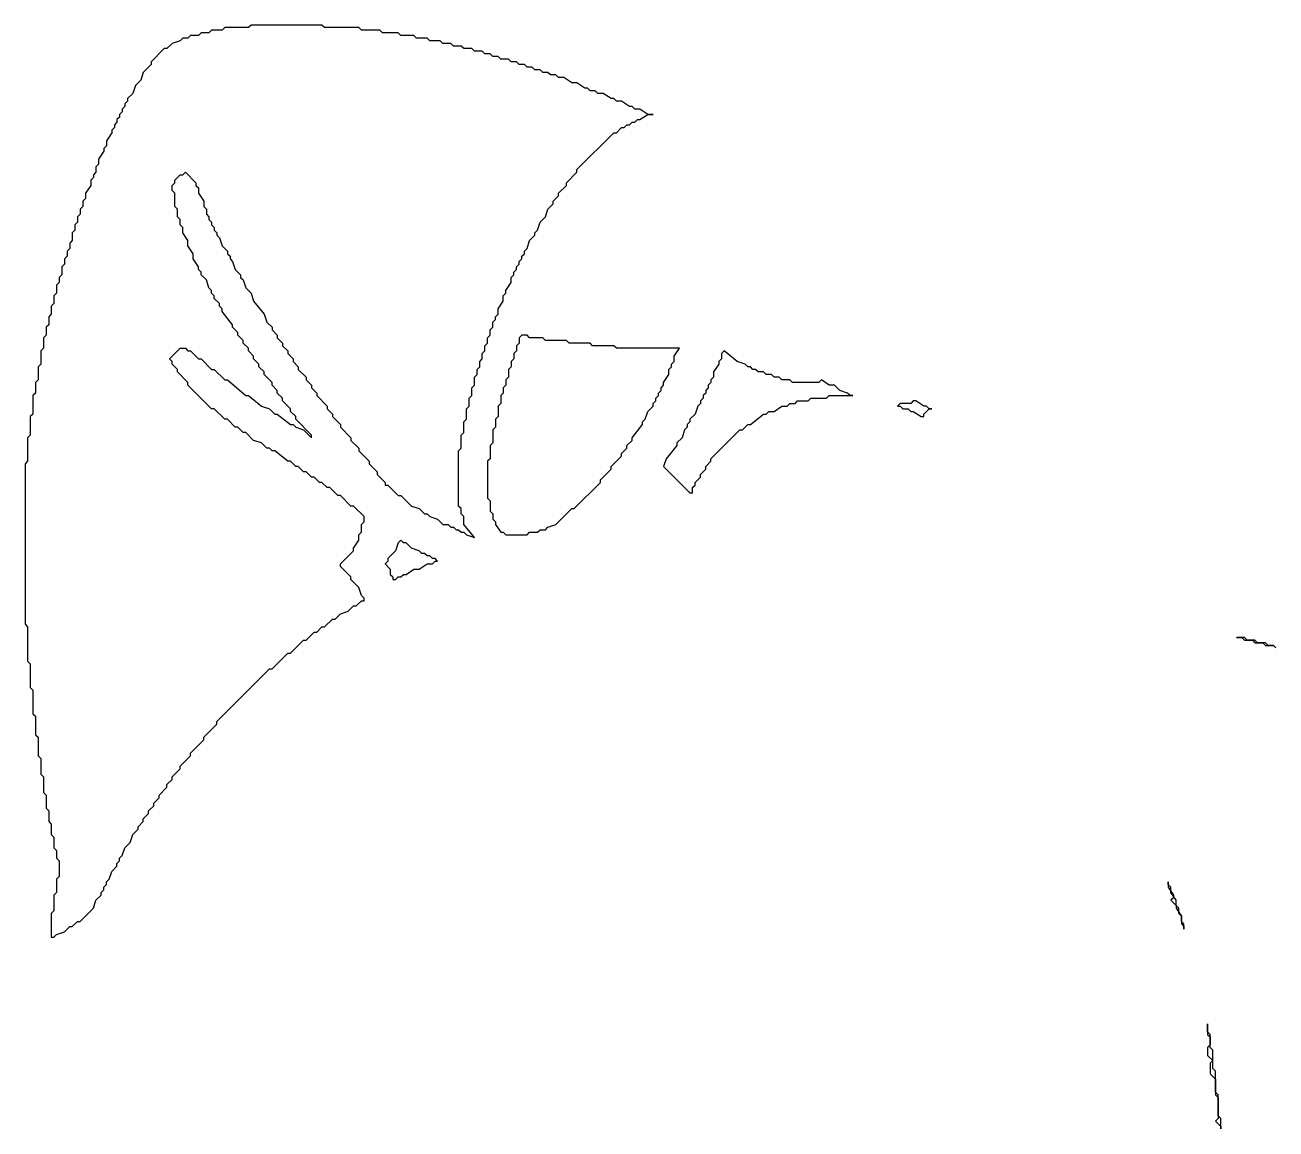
# Model space of a CAD drawing. Header units: millimetres. Extents: x 2.8 to 56.1, y 5.4 to 83.2.
# Drawn here: x 19.63 to 48.48, y 57.76 to 83.21 of the extents above; entities that cross this region are included whole.
import ezdxf

# ---------------------------------------------------------------- set-up
doc = ezdxf.new("R2010")
doc.units = ezdxf.units.MM
doc.layers.add('FILL_WHITE', color=7, linetype='Continuous')

msp = doc.modelspace()

# ---------------------------------------------------------------- linework, layer by layer
at = {"layer": 'FILL_WHITE'}
for points in [[(34.117, 81.152), (33.996, 81.152), (33.814, 81.273), (33.693, 81.273), (33.632, 81.333), (33.572, 81.333), (33.39, 81.455), (33.269, 81.455), (33.208, 81.515), (33.148, 81.515), (32.966, 81.636), (32.845, 81.636), (32.784, 81.697), (32.663, 81.697), (32.602, 81.758), (32.542, 81.758), (32.36, 81.879), (32.239, 81.879), (32.057, 82), (31.936, 82), (31.875, 82.061), (31.754, 82.061), (31.693, 82.121), (31.572, 82.121), (31.511, 82.182), (31.39, 82.182), (31.33, 82.242), (31.209, 82.242), (31.148, 82.303), (31.027, 82.303), (30.966, 82.364), (30.845, 82.364), (30.784, 82.424), (30.603, 82.424), (30.542, 82.485), (30.421, 82.485), (30.36, 82.545), (30.239, 82.545), (30.178, 82.606), (29.997, 82.606), (29.936, 82.667), (29.754, 82.667), (29.694, 82.727), (29.512, 82.727), (29.451, 82.788), (29.269, 82.788), (29.209, 82.848), (28.966, 82.848), (28.906, 82.909), (28.663, 82.909), (28.603, 82.97), (28.3, 82.97), (28.239, 83.03), (27.876, 83.03), (27.815, 83.091), (27.391, 83.091), (27.33, 83.152), (26.542, 83.152), (26.482, 83.212), (24.846, 83.212), (24.785, 83.152), (24.24, 83.152), (24.179, 83.091), (23.937, 83.091), (23.876, 83.03), (23.694, 83.03), (23.634, 82.97), (23.452, 82.97), (23.391, 82.909), (23.27, 82.909), (23.21, 82.848), (23.028, 82.788), (22.907, 82.667), (22.846, 82.667), (22.543, 82.364), (22.543, 82.303), (22.361, 82.121), (22.301, 81.939), (22.179, 81.818), (22.119, 81.636), (21.998, 81.515), (21.998, 81.455), (21.937, 81.394), (21.937, 81.333), (21.876, 81.273), (21.876, 81.212), (21.816, 81.152), (21.816, 81.091), (21.755, 81.03), (21.755, 80.97), (21.695, 80.909), (21.695, 80.848), (21.634, 80.788), (21.634, 80.727), (21.513, 80.545), (21.513, 80.424), (21.452, 80.364), (21.452, 80.303), (21.331, 80.121), (21.331, 80), (21.27, 79.939), (21.27, 79.818), (21.21, 79.758), (21.21, 79.697), (21.149, 79.636), (21.149, 79.515), (21.028, 79.333), (21.028, 79.212), (20.967, 79.152), (20.967, 79.03), (20.907, 78.97), (20.907, 78.848), (20.846, 78.788), (20.846, 78.667), (20.786, 78.606), (20.786, 78.485), (20.725, 78.424), (20.725, 78.242), (20.664, 78.182), (20.664, 78.061), (20.604, 78), (20.604, 77.879), (20.543, 77.818), (20.543, 77.697), (20.483, 77.636), (20.483, 77.455), (20.422, 77.394), (20.422, 77.273), (20.361, 77.212), (20.361, 77.03), (20.301, 76.97), (20.301, 76.788), (20.24, 76.727), (20.24, 76.545), (20.18, 76.485), (20.18, 76.303), (20.119, 76.242), (20.119, 76.061), (20.058, 76), (20.058, 75.758), (19.998, 75.697), (19.998, 75.394), (19.937, 75.333), (19.937, 75.03), (19.877, 74.97), (19.877, 74.727), (19.816, 74.667), (19.816, 74.242), (19.755, 74.182), (19.755, 73.758), (19.695, 73.697), (19.695, 73.152), (19.634, 73.091), (19.634, 69.394), (19.695, 69.333), (19.695, 68.545), (19.755, 68.485), (19.755, 67.939), (19.816, 67.879), (19.816, 67.333), (19.877, 67.273), (19.877, 66.848), (19.937, 66.788), (19.937, 66.364), (19.998, 66.303), (19.998, 65.939), (20.058, 65.879), (20.058, 65.515), (20.119, 65.455), (20.119, 65.152), (20.18, 65.091), (20.18, 64.848), (20.24, 64.788), (20.24, 64.545), (20.301, 64.485), (20.301, 64.242), (20.361, 64.182), (20.361, 64), (20.422, 63.939), (20.422, 63.576), (20.361, 63.515), (20.361, 63.212), (20.301, 63.152), (20.301, 62.788), (20.24, 62.727), (20.24, 62.182), (20.301, 62.182), (20.361, 62.242), (20.543, 62.303), (20.664, 62.424), (20.725, 62.424), (20.846, 62.545), (20.907, 62.545), (21.21, 62.848), (21.27, 63.03), (21.392, 63.152), (21.392, 63.212), (21.452, 63.273), (21.452, 63.333), (21.513, 63.394), (21.513, 63.455), (21.573, 63.515), (21.634, 63.697), (21.755, 63.818), (21.755, 63.879), (21.816, 63.939), (21.816, 64), (21.876, 64.061), (21.937, 64.242), (22.058, 64.364), (22.119, 64.545), (22.24, 64.667), (22.24, 64.727), (22.361, 64.848), (22.361, 64.909), (22.482, 65.03), (22.482, 65.091), (22.604, 65.212), (22.604, 65.273), (22.725, 65.394), (22.725, 65.455), (22.907, 65.636), (22.907, 65.697), (23.028, 65.818), (23.028, 65.879), (23.21, 66.061), (23.21, 66.121), (23.452, 66.364), (23.452, 66.424), (23.755, 66.727), (23.755, 66.788), (24.058, 67.091), (24.058, 67.152), (25.27, 68.364), (25.33, 68.364), (25.694, 68.727), (25.755, 68.727), (26.058, 69.03), (26.118, 69.03), (26.3, 69.212), (26.361, 69.212), (26.482, 69.333), (26.542, 69.333), (26.724, 69.515), (26.785, 69.515), (26.906, 69.636), (27.088, 69.697), (27.209, 69.818), (27.27, 69.818), (27.391, 69.939), (27.451, 69.939), (27.451, 70), (27.391, 70.061), (27.33, 70.242), (27.148, 70.424), (27.148, 70.485), (26.906, 70.727), (26.906, 70.788), (27.209, 71.091), (27.209, 71.152), (27.33, 71.333), (27.33, 71.455), (27.391, 71.515), (27.391, 71.697), (27.451, 71.758), (27.451, 71.879), (27.209, 72.121), (27.148, 72.121), (26.906, 72.364), (26.845, 72.364), (26.664, 72.545), (26.603, 72.545), (26.482, 72.667), (26.421, 72.667), (26.3, 72.788), (26.239, 72.788), (26.118, 72.909), (26.058, 72.909), (25.936, 73.03), (25.876, 73.03), (25.755, 73.152), (25.694, 73.152), (25.391, 73.394), (25.33, 73.394), (25.27, 73.455), (25.209, 73.455), (25.088, 73.576), (24.906, 73.636), (24.724, 73.818), (24.664, 73.818), (24.543, 73.939), (24.482, 73.939), (24.3, 74.121), (24.24, 74.121), (23.997, 74.364), (23.937, 74.364), (23.391, 74.909), (23.391, 74.97), (23.149, 75.212), (23.149, 75.273), (23.028, 75.394), (23.028, 75.455), (22.967, 75.515), (23.21, 75.758), (23.331, 75.758), (23.391, 75.697), (23.452, 75.697), (23.634, 75.515), (23.694, 75.515), (23.937, 75.273), (23.997, 75.273), (24.24, 75.03), (24.3, 75.03), (24.724, 74.667), (24.785, 74.667), (25.088, 74.424), (25.27, 74.364), (25.391, 74.242), (25.452, 74.242), (25.755, 74), (25.815, 74), (25.876, 73.939), (26.058, 73.879), (26.239, 73.697), (26.239, 73.758), (25.876, 74.121), (25.876, 74.182), (25.755, 74.303), (25.755, 74.364), (25.573, 74.545), (25.573, 74.606), (25.452, 74.727), (25.452, 74.788), (25.33, 74.909), (25.33, 74.97), (25.149, 75.152), (25.149, 75.212), (25.027, 75.333), (25.027, 75.394), (24.906, 75.515), (24.906, 75.576), (24.785, 75.697), (24.785, 75.758), (24.664, 75.879), (24.664, 75.939), (24.543, 76.061), (24.543, 76.121), (24.421, 76.242), (24.421, 76.303), (24.179, 76.606), (24.179, 76.667), (24.119, 76.727), (24.119, 76.788), (23.997, 76.909), (23.997, 76.97), (23.937, 77.03), (23.937, 77.091), (23.876, 77.152), (23.816, 77.333), (23.694, 77.455), (23.694, 77.515), (23.634, 77.576), (23.634, 77.636), (23.513, 77.818), (23.513, 77.939), (23.391, 78.121), (23.391, 78.242), (23.27, 78.424), (23.27, 78.545), (23.21, 78.606), (23.21, 78.727), (23.149, 78.788), (23.149, 78.97), (23.088, 79.03), (23.088, 79.333), (23.028, 79.394), (23.028, 79.515), (23.088, 79.576), (23.088, 79.636), (23.21, 79.758), (23.27, 79.758), (23.331, 79.818), (23.573, 79.576), (23.573, 79.515), (23.634, 79.455), (23.634, 79.333), (23.755, 79.152), (23.755, 79.03), (23.816, 78.97), (23.816, 78.848), (23.876, 78.788), (23.876, 78.727), (23.937, 78.667), (23.937, 78.606), (23.997, 78.545), (23.997, 78.485), (24.058, 78.424), (24.058, 78.364), (24.119, 78.303), (24.179, 78.121), (24.3, 78), (24.3, 77.939), (24.361, 77.879), (24.361, 77.818), (24.421, 77.758), (24.482, 77.576), (24.603, 77.455), (24.603, 77.394), (24.664, 77.333), (24.724, 77.152), (24.846, 77.03), (24.906, 76.848), (25.149, 76.545), (25.209, 76.364), (25.33, 76.242), (25.33, 76.182), (25.452, 76.061), (25.452, 76), (25.573, 75.879), (25.573, 75.818), (25.694, 75.697), (25.694, 75.636), (25.815, 75.515), (25.815, 75.455), (25.936, 75.333), (25.936, 75.273), (26.118, 75.091), (26.118, 75.03), (26.239, 74.909), (26.239, 74.848), (26.361, 74.727), (26.361, 74.667), (26.603, 74.424), (26.603, 74.364), (26.724, 74.242), (26.724, 74.182), (26.906, 74), (26.906, 73.939), (27.148, 73.697), (27.148, 73.636), (27.33, 73.455), (27.33, 73.394), (27.573, 73.152), (27.573, 73.091), (27.754, 72.909), (27.754, 72.848), (27.936, 72.667), (27.936, 72.606), (27.997, 72.606), (28.239, 72.364), (28.3, 72.364), (28.542, 72.121), (28.724, 72.061), (28.845, 71.939), (28.906, 71.939), (28.966, 71.879), (29.148, 71.818), (29.269, 71.697), (29.391, 71.697), (29.451, 71.636), (29.512, 71.636), (29.572, 71.576), (29.633, 71.576), (29.694, 71.515), (29.754, 71.515), (29.815, 71.455), (29.997, 71.394), (29.754, 71.697), (29.754, 71.879), (29.694, 71.939), (29.694, 72.061), (29.633, 72.121), (29.633, 73.394), (29.694, 73.455), (29.694, 73.758), (29.754, 73.818), (29.754, 74.061), (29.815, 74.121), (29.815, 74.364), (29.875, 74.424), (29.875, 74.606), (29.936, 74.667), (29.936, 74.848), (29.997, 74.909), (29.997, 75.091), (30.057, 75.152), (30.057, 75.273), (30.118, 75.333), (30.118, 75.455), (30.178, 75.515), (30.178, 75.636), (30.239, 75.697), (30.239, 75.818), (30.3, 75.879), (30.3, 76), (30.36, 76.061), (30.36, 76.182), (30.421, 76.242), (30.421, 76.364), (30.481, 76.424), (30.481, 76.485), (30.542, 76.545), (30.542, 76.667), (30.663, 76.848), (30.663, 76.97), (30.724, 77.03), (30.724, 77.091), (30.845, 77.273), (30.845, 77.394), (30.906, 77.455), (30.906, 77.515), (30.966, 77.576), (30.966, 77.636), (31.027, 77.697), (31.027, 77.758), (31.087, 77.818), (31.087, 77.879), (31.148, 77.939), (31.148, 78), (31.209, 78.061), (31.269, 78.242), (31.39, 78.364), (31.39, 78.424), (31.451, 78.485), (31.511, 78.667), (31.633, 78.788), (31.693, 78.97), (31.814, 79.091), (31.814, 79.152), (31.936, 79.273), (31.936, 79.333), (32.117, 79.515), (32.117, 79.576), (32.36, 79.818), (32.36, 79.879), (33.208, 80.727), (33.269, 80.727), (33.39, 80.848), (33.451, 80.848), (33.511, 80.909), (33.572, 80.909), (33.632, 80.97), (33.693, 80.97), (33.754, 81.03), (33.814, 81.03), (33.996, 81.152)], [(34.723, 75.758), (33.269, 75.758), (33.208, 75.818), (32.723, 75.818), (32.663, 75.879), (32.178, 75.879), (32.117, 75.939), (31.633, 75.939), (31.572, 76), (31.269, 76), (31.209, 76.061), (31.087, 76.061), (31.027, 76), (31.027, 75.879), (30.966, 75.818), (30.966, 75.697), (30.906, 75.636), (30.906, 75.515), (30.845, 75.455), (30.845, 75.333), (30.784, 75.273), (30.784, 75.091), (30.724, 75.03), (30.724, 74.909), (30.663, 74.848), (30.663, 74.727), (30.603, 74.667), (30.603, 74.485), (30.542, 74.424), (30.542, 74.182), (30.481, 74.121), (30.481, 73.939), (30.421, 73.879), (30.421, 73.576), (30.36, 73.515), (30.36, 73.212), (30.3, 73.152), (30.3, 72.303), (30.36, 72.242), (30.36, 72), (30.421, 71.939), (30.421, 71.818), (30.481, 71.758), (30.481, 71.697), (30.603, 71.515), (30.663, 71.515), (30.724, 71.455), (31.209, 71.455), (31.269, 71.515), (31.451, 71.515), (31.511, 71.576), (31.633, 71.576), (31.693, 71.636), (31.875, 71.697), (32.239, 72.061), (32.299, 72.061), (32.905, 72.667), (32.905, 72.727), (33.148, 72.97), (33.148, 73.03), (33.39, 73.273), (33.39, 73.333), (33.511, 73.455), (33.511, 73.515), (33.632, 73.636), (33.632, 73.697), (33.875, 74), (33.875, 74.061), (33.935, 74.121), (33.996, 74.303), (34.117, 74.424), (34.117, 74.485), (34.178, 74.545), (34.178, 74.606), (34.238, 74.667), (34.238, 74.727), (34.299, 74.788), (34.299, 74.848), (34.36, 74.909), (34.36, 74.97), (34.481, 75.152), (34.481, 75.273), (34.541, 75.333), (34.541, 75.394), (34.602, 75.455), (34.602, 75.576)], [(38.723, 74.667), (38.662, 74.667), (38.601, 74.727), (38.42, 74.788), (38.299, 74.909), (38.177, 74.909), (37.996, 75.03), (37.935, 74.97), (37.329, 74.97), (37.268, 75.03), (37.087, 75.03), (37.026, 75.091), (36.905, 75.091), (36.844, 75.152), (36.723, 75.152), (36.662, 75.212), (36.541, 75.212), (36.481, 75.273), (36.42, 75.273), (36.359, 75.333), (36.299, 75.333), (36.238, 75.394), (36.056, 75.455), (35.753, 75.697), (35.693, 75.636), (35.693, 75.515), (35.632, 75.455), (35.632, 75.394), (35.511, 75.212), (35.511, 75.091), (35.45, 75.03), (35.45, 74.97), (35.39, 74.909), (35.39, 74.848), (35.329, 74.788), (35.329, 74.727), (35.269, 74.667), (35.269, 74.606), (35.208, 74.545), (35.208, 74.485), (35.147, 74.424), (35.087, 74.242), (34.966, 74.121), (34.966, 74.061), (34.905, 74), (34.905, 73.939), (34.844, 73.879), (34.784, 73.697), (34.663, 73.576), (34.663, 73.515), (34.42, 73.212), (34.36, 73.03), (34.966, 72.424), (35.026, 72.424), (35.026, 72.545), (35.087, 72.606), (35.087, 72.667), (35.208, 72.788), (35.208, 72.848), (35.329, 72.97), (35.329, 73.03), (35.45, 73.152), (35.45, 73.212), (36.117, 73.879), (36.178, 73.879), (36.299, 74), (36.359, 74), (36.662, 74.242), (36.723, 74.242), (36.784, 74.303), (36.905, 74.303), (37.087, 74.424), (37.208, 74.424), (37.268, 74.485), (37.39, 74.485), (37.45, 74.545), (37.693, 74.545), (37.753, 74.606), (38.117, 74.606), (38.177, 74.667)], [(39.753, 74.424), (39.813, 74.424), (39.874, 74.364), (39.995, 74.364), (40.056, 74.303), (40.116, 74.303), (40.298, 74.182), (40.359, 74.182), (40.359, 74.242), (40.48, 74.364), (40.541, 74.364), (40.48, 74.364), (40.419, 74.424), (40.359, 74.424), (40.177, 74.545), (40.116, 74.545), (40.056, 74.485), (39.813, 74.485)], [(27.936, 70.788), (28.057, 70.667), (28.057, 70.545), (28.118, 70.485), (28.118, 70.424), (28.179, 70.424), (28.239, 70.485), (28.3, 70.485), (28.36, 70.545), (28.421, 70.545), (28.603, 70.667), (28.724, 70.667), (28.906, 70.788), (29.027, 70.788), (29.088, 70.848), (29.148, 70.848), (29.088, 70.909), (29.027, 70.909), (28.966, 70.97), (28.906, 70.97), (28.845, 71.03), (28.785, 71.03), (28.724, 71.091), (28.542, 71.152), (28.421, 71.273), (28.36, 71.273), (28.3, 71.333), (28.239, 71.273), (28.179, 71.091), (27.997, 70.909), (27.997, 70.848)], [(47.57, 69.091), (47.691, 69.091), (47.752, 69.03), (47.934, 69.03), (47.994, 68.97), (48.176, 68.97), (48.237, 68.909), (48.418, 68.909), (48.479, 68.848), (48.418, 68.909), (48.297, 68.909), (48.237, 68.97), (48.055, 68.97), (47.994, 69.03), (47.812, 69.03), (47.752, 69.091)], [(45.994, 63.455), (45.994, 63.333), (46.116, 63.152), (46.116, 63.091), (46.055, 63.03), (46.176, 62.909), (46.176, 62.848), (46.297, 62.667), (46.297, 62.485), (46.358, 62.424), (46.358, 62.364), (46.358, 62.485), (46.297, 62.545), (46.297, 62.667), (46.237, 62.727), (46.237, 62.848), (46.176, 62.909), (46.176, 63.03), (46.055, 63.212), (46.055, 63.333), (45.994, 63.394)], [(46.903, 60.182), (46.903, 59.939), (46.964, 59.879), (46.964, 59.697), (46.903, 59.636), (46.903, 59.455), (47.025, 59.333), (46.964, 59.273), (46.964, 59.03), (47.085, 58.909), (47.085, 58.545), (47.146, 58.485), (47.146, 58), (47.085, 57.939), (47.206, 57.818), (47.206, 57.758), (47.206, 58), (47.146, 58.061), (47.146, 58.545), (47.085, 58.606), (47.085, 59.091), (47.025, 59.152), (47.025, 59.576), (46.964, 59.636), (46.964, 59.939), (46.903, 60)]]:
    msp.add_lwpolyline(points, close=True, dxfattribs=at)

doc.saveas('drawing.dxf')
